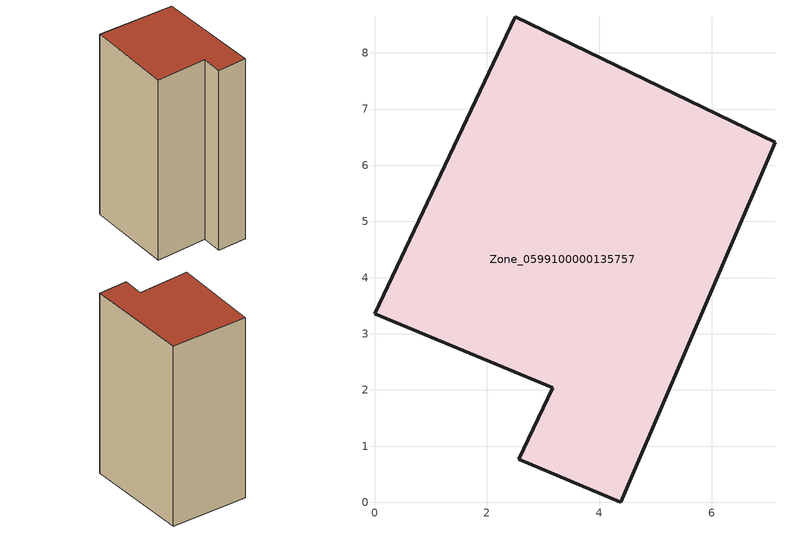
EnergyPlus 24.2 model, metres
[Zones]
Zone_0599100000135757
 floor ground (C_G): 7.13,6.41 4.38,0 2.57,0.77 3.17,2.04 0,3.36 2.51,8.64 z0
 wall outside (C_F): 4.38,0 7.13,6.41 2.51,8.64 0,3.36 3.17,2.04 2.57,0.77 4.38,0 z0:12.63
 roof outside (C_R): 2.57,0.77 4.38,0 7.13,6.41 2.51,8.64 0,3.36 3.17,2.04 z12.63
[BUILDING]
Pand.0599100000135757: North Axis=0; Terrain=City; Loads Convergence Tolerance Value=0.04; Temperature Convergence Tolerance Value=0.4; Solar Distribution=FullExterior; Maximum Number of Warmup Days=25; Minimum Number of Warmup Days=1
[Site:Location]
Rotterdam.The.Hague.AP_ZH_NLD Design_Conditions: Latitude=51.96; Longitude=4.45; Time Zone=1; Elevation=-4.5
[SITE:GROUNDTEMPERATURE:BUILDINGSURFACE]
18, 18, 18, 18, 18, 18, 18, 18, 18, 18, 18, 18
[MATERIAL] Thermal Absorptance=0.9; Solar Absorptance=0.7; Visible Absorptance=0.7
Name | Roughness | Thickness | Conductivity | Density | Specific Heat
G.TI.1946 | MediumSmooth | 0.15 | 1 | 540 | 1210
F.TI.1946 | Rough | 0.3 | 0.857143 | 1920 | 840
R.TI.1946 | MediumRough | 0.2 | 0.1 | 1500 | 1000
[CONSTRUCTION]
C_G: G.TI.1946
C_F: F.TI.1946
C_R: R.TI.1946
[ZONE]
Zone_0599100000135757: Type=1; Multiplier=1; Ceiling Height=Autocalculate; Volume=Autocalculate; Floor Area=autocalculate; Part of Total Floor Area=Yes
[ZONEINFILTRATION:DESIGNFLOWRATE]
Infil_Zone_0599100000135757: Zone or ZoneList or Space or SpaceList=Zone_0599100000135757; Schedule=AlwaysOn; Design Flow Rate Calculation Method=Flow/Area; Flow Rate per Floor Area=0.003; Constant Term Coefficient=1; Temperature Term Coefficient=0; Velocity Term Coefficient=0; Velocity Squared Term Coefficient=0
[HVACTEMPLATE:ZONE:IDEALLOADSAIRSYSTEM]
Zone_0599100000135757: Maximum Heating Supply Air Temperature=50; Minimum Cooling Supply Air Temperature=13; Maximum Heating Supply Air Humidity Ratio=0.0156; Minimum Cooling Supply Air Humidity Ratio=0.0077; Heating Limit=NoLimit; Cooling Limit=NoLimit; Dehumidification Control Type=ConstantSensibleHeatRatio; Cooling Sensible Heat Ratio=0.7; Dehumidification Setpoint=60; Humidification Control Type=None; Humidification Setpoint=30; Outdoor Air Method=None; Outdoor Air Flow Rate per Person=0.00944; Outdoor Air Flow Rate per Zone Floor Area=0; Outdoor Air Flow Rate per Zone=0; Demand Controlled Ventilation Type=None; Outdoor Air Economizer Type=NoEconomizer; Heat Recovery Type=None; Sensible Heat Recovery Effectiveness=0.7; Latent Heat Recovery Effectiveness=0.65
[ZONECONTROL:THERMOSTAT]
ThermostatControl_Zone_0599100000135757: Zone or ZoneList=Zone_0599100000135757; Control Type Schedule=DualSetpointControlType; Control 1=Thermostat_Zone_0599100000135757; Temperature Difference Between Cutout And Setpoint=0
[THERMOSTATSETPOINT:DUALSETPOINT]
Thermostat_Zone_0599100000135757: Heating Setpoint Temperature Schedule=HeatingSetpoint_Zone_0599100000135757; Cooling Setpoint Temperature Schedule=CoolingSetpoint_Zone_0599100000135757
[SCHEDULE:COMPACT]
HeatingSetpoint_Zone_0599100000135757: Through: 12/31, For: AllDays, Until: 24:00, 21
CoolingSetpoint_Zone_0599100000135757: Through: 12/31, For: AllDays, Until: 24:00, 24
DualSetpointControlType: Through: 12/31, For: AllDays, Until: 24:00, 4
AlwaysOn: Through: 12/31, For: AllDays, Until: 24:00, 1
